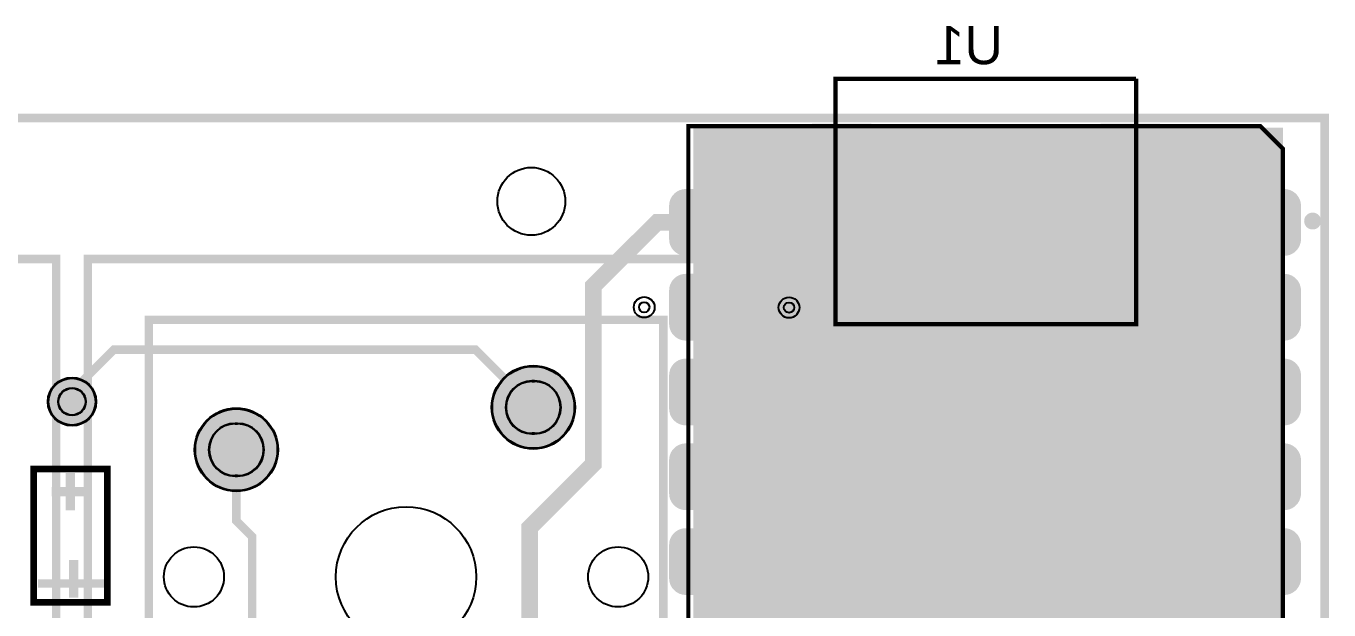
# Model space of a CAD drawing. Header units: millimetres. Extents: x 0 to 100, y 0 to 92.
# Drawn here: x 61.12 to 100.13, y 74.01 to 91.5 of the extents above; entities that cross this region are included whole.
import ezdxf

# ---------------------------------------------------------------- set-up
doc = ezdxf.new("R2010")
doc.units = ezdxf.units.MM
for name, color, linetype, true_color in [('BoardOutLine', 7, 'Continuous', 0xff00ff), ('BottomLayer', 7, 'Continuous', 0x0000ff), ('BottomSilkLayer', 7, 'Continuous', 0x66cc33), ('BottomSolderMaskLayer', 7, 'Continuous', 0xaa00ff), ('Document', 7, 'Continuous', 0xffffff), ('Hole', 7, 'Continuous', 0x222222), ('Multi-Layer', 7, 'Continuous', 0xc0c0c0), ('TopLayer', 7, 'Continuous', 0xff0000), ('TopSilkLayer', 7, 'Continuous', 0xffcc00), ('TopSolderMaskLayer', 7, 'Continuous', 0x800080)]:
    doc.layers.add(name, color=color, linetype=linetype, true_color=true_color)
doc.styles.get("Standard").update_dxf_attribs({"font": 'arial.ttf'})

msp = doc.modelspace()

# ---------------------------------------------------------------- hatches: boundary and pattern name
at = {"layer": 'BottomLayer'}
for points in [[(83.125, 86.12), (83.121, 86.18), (83.11, 86.24), (83.092, 86.297), (83.068, 86.352), (83.036, 86.404), (82.999, 86.451), (82.956, 86.494), (82.909, 86.531), (82.857, 86.563), (82.802, 86.588), (82.745, 86.605), (82.685, 86.616), (82.625, 86.62), (80.875, 86.62), (80.815, 86.616), (80.755, 86.605), (80.698, 86.588), (80.642, 86.563), (80.591, 86.531), (80.543, 86.494), (80.501, 86.451), (80.463, 86.404), (80.432, 86.352), (80.407, 86.297), (80.389, 86.24), (80.379, 86.18), (80.375, 86.12), (80.375, 85.12), (80.379, 85.06), (80.389, 85), (80.407, 84.943), (80.432, 84.888), (80.463, 84.836), (80.501, 84.789), (80.543, 84.746), (80.591, 84.709), (80.642, 84.677), (80.698, 84.652), (80.755, 84.635), (80.815, 84.624), (80.875, 84.62), (82.625, 84.62), (82.685, 84.624), (82.745, 84.635), (82.802, 84.652), (82.857, 84.677), (82.909, 84.709), (82.956, 84.746), (82.999, 84.789), (83.036, 84.836), (83.068, 84.888), (83.092, 84.943), (83.11, 85), (83.121, 85.06), (83.125, 85.12)], [(99.29, 86.12), (99.286, 86.18), (99.275, 86.24), (99.257, 86.297), (99.233, 86.352), (99.201, 86.404), (99.164, 86.451), (99.121, 86.494), (99.074, 86.531), (99.022, 86.563), (98.967, 86.588), (98.91, 86.605), (98.85, 86.616), (98.79, 86.62), (97.04, 86.62), (96.98, 86.616), (96.92, 86.605), (96.863, 86.588), (96.808, 86.563), (96.756, 86.531), (96.708, 86.494), (96.666, 86.451), (96.628, 86.404), (96.597, 86.352), (96.572, 86.297), (96.554, 86.24), (96.544, 86.18), (96.54, 86.12), (96.54, 85.12), (96.544, 85.06), (96.554, 85), (96.572, 84.943), (96.597, 84.888), (96.628, 84.836), (96.666, 84.789), (96.708, 84.746), (96.756, 84.709), (96.808, 84.677), (96.863, 84.652), (96.92, 84.635), (96.98, 84.624), (97.04, 84.62), (98.79, 84.62), (98.85, 84.624), (98.91, 84.635), (98.967, 84.652), (99.022, 84.677), (99.074, 84.709), (99.121, 84.746), (99.164, 84.789), (99.201, 84.836), (99.233, 84.888), (99.257, 84.943), (99.275, 85), (99.286, 85.06), (99.29, 85.12)], [(83.125, 83.58), (83.121, 83.64), (83.11, 83.7), (83.092, 83.757), (83.068, 83.812), (83.036, 83.864), (82.999, 83.911), (82.956, 83.954), (82.909, 83.991), (82.857, 84.023), (82.802, 84.048), (82.745, 84.065), (82.685, 84.076), (82.625, 84.08), (80.875, 84.08), (80.815, 84.076), (80.755, 84.065), (80.698, 84.048), (80.642, 84.023), (80.591, 83.991), (80.543, 83.954), (80.501, 83.911), (80.463, 83.864), (80.432, 83.812), (80.407, 83.757), (80.389, 83.7), (80.379, 83.64), (80.375, 83.58), (80.375, 82.58), (80.379, 82.52), (80.389, 82.46), (80.407, 82.403), (80.432, 82.348), (80.463, 82.296), (80.501, 82.249), (80.543, 82.206), (80.591, 82.169), (80.642, 82.137), (80.698, 82.112), (80.755, 82.095), (80.815, 82.084), (80.875, 82.08), (82.625, 82.08), (82.685, 82.084), (82.745, 82.095), (82.802, 82.112), (82.857, 82.137), (82.909, 82.169), (82.956, 82.206), (82.999, 82.249), (83.036, 82.296), (83.068, 82.348), (83.092, 82.403), (83.11, 82.46), (83.121, 82.52), (83.125, 82.58)], [(99.29, 83.58), (99.286, 83.64), (99.275, 83.7), (99.257, 83.757), (99.233, 83.812), (99.201, 83.864), (99.164, 83.911), (99.121, 83.954), (99.074, 83.991), (99.022, 84.023), (98.967, 84.048), (98.91, 84.065), (98.85, 84.076), (98.79, 84.08), (97.04, 84.08), (96.98, 84.076), (96.92, 84.065), (96.863, 84.048), (96.808, 84.023), (96.756, 83.991), (96.708, 83.954), (96.666, 83.911), (96.628, 83.864), (96.597, 83.812), (96.572, 83.757), (96.554, 83.7), (96.544, 83.64), (96.54, 83.58), (96.54, 82.58), (96.544, 82.52), (96.554, 82.46), (96.572, 82.403), (96.597, 82.348), (96.628, 82.296), (96.666, 82.249), (96.708, 82.206), (96.756, 82.169), (96.808, 82.137), (96.863, 82.112), (96.92, 82.095), (96.98, 82.084), (97.04, 82.08), (98.79, 82.08), (98.85, 82.084), (98.91, 82.095), (98.967, 82.112), (99.022, 82.137), (99.074, 82.169), (99.121, 82.206), (99.164, 82.249), (99.201, 82.296), (99.233, 82.348), (99.257, 82.403), (99.275, 82.46), (99.286, 82.52), (99.29, 82.58)], [(83.125, 81.04), (83.121, 81.1), (83.11, 81.16), (83.092, 81.217), (83.068, 81.272), (83.036, 81.324), (82.999, 81.371), (82.956, 81.414), (82.909, 81.451), (82.857, 81.483), (82.802, 81.508), (82.745, 81.525), (82.685, 81.536), (82.625, 81.54), (80.875, 81.54), (80.815, 81.536), (80.755, 81.525), (80.698, 81.508), (80.642, 81.483), (80.591, 81.451), (80.543, 81.414), (80.501, 81.371), (80.463, 81.324), (80.432, 81.272), (80.407, 81.217), (80.389, 81.16), (80.379, 81.1), (80.375, 81.04), (80.375, 80.04), (80.379, 79.98), (80.389, 79.92), (80.407, 79.863), (80.432, 79.808), (80.463, 79.756), (80.501, 79.709), (80.543, 79.666), (80.591, 79.629), (80.642, 79.597), (80.698, 79.572), (80.755, 79.555), (80.815, 79.544), (80.875, 79.54), (82.625, 79.54), (82.685, 79.544), (82.745, 79.555), (82.802, 79.572), (82.857, 79.597), (82.909, 79.629), (82.956, 79.666), (82.999, 79.709), (83.036, 79.756), (83.068, 79.808), (83.092, 79.863), (83.11, 79.92), (83.121, 79.98), (83.125, 80.04)], [(99.29, 81.04), (99.286, 81.1), (99.275, 81.16), (99.257, 81.217), (99.233, 81.272), (99.201, 81.324), (99.164, 81.371), (99.121, 81.414), (99.074, 81.451), (99.022, 81.483), (98.967, 81.508), (98.91, 81.525), (98.85, 81.536), (98.79, 81.54), (97.04, 81.54), (96.98, 81.536), (96.92, 81.525), (96.863, 81.508), (96.808, 81.483), (96.756, 81.451), (96.708, 81.414), (96.666, 81.371), (96.628, 81.324), (96.597, 81.272), (96.572, 81.217), (96.554, 81.16), (96.544, 81.1), (96.54, 81.04), (96.54, 80.04), (96.544, 79.98), (96.554, 79.92), (96.572, 79.863), (96.597, 79.808), (96.628, 79.756), (96.666, 79.709), (96.708, 79.666), (96.756, 79.629), (96.808, 79.597), (96.863, 79.572), (96.92, 79.555), (96.98, 79.544), (97.04, 79.54), (98.79, 79.54), (98.85, 79.544), (98.91, 79.555), (98.967, 79.572), (99.022, 79.597), (99.074, 79.629), (99.121, 79.666), (99.164, 79.709), (99.201, 79.756), (99.233, 79.808), (99.257, 79.863), (99.275, 79.92), (99.286, 79.98), (99.29, 80.04)], [(83.125, 78.5), (83.121, 78.56), (83.11, 78.62), (83.092, 78.677), (83.068, 78.732), (83.036, 78.784), (82.999, 78.831), (82.956, 78.874), (82.909, 78.911), (82.857, 78.943), (82.802, 78.968), (82.745, 78.985), (82.685, 78.996), (82.625, 79), (80.875, 79), (80.815, 78.996), (80.755, 78.985), (80.698, 78.968), (80.642, 78.943), (80.591, 78.911), (80.543, 78.874), (80.501, 78.831), (80.463, 78.784), (80.432, 78.732), (80.407, 78.677), (80.389, 78.62), (80.379, 78.56), (80.375, 78.5), (80.375, 77.5), (80.379, 77.44), (80.389, 77.38), (80.407, 77.323), (80.432, 77.268), (80.463, 77.216), (80.501, 77.169), (80.543, 77.126), (80.591, 77.089), (80.642, 77.057), (80.698, 77.032), (80.755, 77.015), (80.815, 77.004), (80.875, 77), (82.625, 77), (82.685, 77.004), (82.745, 77.015), (82.802, 77.032), (82.857, 77.057), (82.909, 77.089), (82.956, 77.126), (82.999, 77.169), (83.036, 77.216), (83.068, 77.268), (83.092, 77.323), (83.11, 77.38), (83.121, 77.44), (83.125, 77.5)], [(99.29, 78.5), (99.286, 78.56), (99.275, 78.62), (99.257, 78.677), (99.233, 78.732), (99.201, 78.784), (99.164, 78.831), (99.121, 78.874), (99.074, 78.911), (99.022, 78.943), (98.967, 78.968), (98.91, 78.985), (98.85, 78.996), (98.79, 79), (97.04, 79), (96.98, 78.996), (96.92, 78.985), (96.863, 78.968), (96.808, 78.943), (96.756, 78.911), (96.708, 78.874), (96.666, 78.831), (96.628, 78.784), (96.597, 78.732), (96.572, 78.677), (96.554, 78.62), (96.544, 78.56), (96.54, 78.5), (96.54, 77.5), (96.544, 77.44), (96.554, 77.38), (96.572, 77.323), (96.597, 77.268), (96.628, 77.216), (96.666, 77.169), (96.708, 77.126), (96.756, 77.089), (96.808, 77.057), (96.863, 77.032), (96.92, 77.015), (96.98, 77.004), (97.04, 77), (98.79, 77), (98.85, 77.004), (98.91, 77.015), (98.967, 77.032), (99.022, 77.057), (99.074, 77.089), (99.121, 77.126), (99.164, 77.169), (99.201, 77.216), (99.233, 77.268), (99.257, 77.323), (99.275, 77.38), (99.286, 77.44), (99.29, 77.5)], [(83.125, 75.96), (83.121, 76.02), (83.11, 76.08), (83.092, 76.137), (83.068, 76.192), (83.036, 76.244), (82.999, 76.291), (82.956, 76.334), (82.909, 76.371), (82.857, 76.403), (82.802, 76.428), (82.745, 76.445), (82.685, 76.456), (82.625, 76.46), (80.875, 76.46), (80.815, 76.456), (80.755, 76.445), (80.698, 76.428), (80.642, 76.403), (80.591, 76.371), (80.543, 76.334), (80.501, 76.291), (80.463, 76.244), (80.432, 76.192), (80.407, 76.137), (80.389, 76.08), (80.379, 76.02), (80.375, 75.96), (80.375, 74.96), (80.379, 74.9), (80.389, 74.84), (80.407, 74.783), (80.432, 74.728), (80.463, 74.676), (80.501, 74.629), (80.543, 74.586), (80.591, 74.549), (80.642, 74.517), (80.698, 74.492), (80.755, 74.475), (80.815, 74.464), (80.875, 74.46), (82.625, 74.46), (82.685, 74.464), (82.745, 74.475), (82.802, 74.492), (82.857, 74.517), (82.909, 74.549), (82.956, 74.586), (82.999, 74.629), (83.036, 74.676), (83.068, 74.728), (83.092, 74.783), (83.11, 74.84), (83.121, 74.9), (83.125, 74.96)], [(99.29, 75.96), (99.286, 76.02), (99.275, 76.08), (99.257, 76.137), (99.233, 76.192), (99.201, 76.244), (99.164, 76.291), (99.121, 76.334), (99.074, 76.371), (99.022, 76.403), (98.967, 76.428), (98.91, 76.445), (98.85, 76.456), (98.79, 76.46), (97.04, 76.46), (96.98, 76.456), (96.92, 76.445), (96.863, 76.428), (96.808, 76.403), (96.756, 76.371), (96.708, 76.334), (96.666, 76.291), (96.628, 76.244), (96.597, 76.192), (96.572, 76.137), (96.554, 76.08), (96.544, 76.02), (96.54, 75.96), (96.54, 74.96), (96.544, 74.9), (96.554, 74.84), (96.572, 74.783), (96.597, 74.728), (96.628, 74.676), (96.666, 74.629), (96.708, 74.586), (96.756, 74.549), (96.808, 74.517), (96.863, 74.492), (96.92, 74.475), (96.98, 74.464), (97.04, 74.46), (98.79, 74.46), (98.85, 74.464), (98.91, 74.475), (98.967, 74.492), (99.022, 74.517), (99.074, 74.549), (99.121, 74.586), (99.164, 74.629), (99.201, 74.676), (99.233, 74.728), (99.257, 74.783), (99.275, 74.84), (99.286, 74.9), (99.29, 74.96)]]:
    msp.add_hatch(color=256, dxfattribs=at).paths.add_polyline_path(points)
at = {"layer": 'BottomSolderMaskLayer'}
for points in [[(75.06, 80.08, 1), (77.561, 80.08, 1)], [(61.775, 80.25, 1), (63.225, 80.25, 1)], [(66.17, 78.81, 1), (68.671, 78.81, 1)]]:
    msp.add_hatch(color=256, dxfattribs=at).paths.add_polyline_path(points)
at = {"layer": 'Document'}
for points in [[(86.431, 85.915), (84.653, 85.915), (84.653, 88.582), (86.431, 88.582)], [(95.067, 85.915), (93.289, 85.915), (93.289, 88.582), (95.067, 88.582)], [(98.75, 67.5), (81.097, 67.5), (81.097, 88.455), (98.75, 88.455)], [(92.4, 85.28), (87.32, 85.28), (87.32, 87.82), (92.4, 87.82)], [(99.385, 85.661), (99.387, 85.693), (99.393, 85.724), (99.403, 85.755), (99.416, 85.783), (99.433, 85.81), (99.454, 85.835), (99.477, 85.857), (99.503, 85.875), (99.531, 85.891), (99.56, 85.903), (99.591, 85.91), (99.623, 85.915), (99.655, 85.915), (99.686, 85.91), (99.717, 85.903), (99.747, 85.891), (99.775, 85.875), (99.801, 85.857), (99.824, 85.835), (99.844, 85.81), (99.861, 85.783), (99.875, 85.755), (99.885, 85.724), (99.891, 85.693), (99.893, 85.661), (99.891, 85.629), (99.885, 85.598), (99.875, 85.568), (99.861, 85.539), (99.844, 85.512), (99.824, 85.487), (99.801, 85.465), (99.775, 85.447), (99.747, 85.431), (99.717, 85.419), (99.686, 85.412), (99.655, 85.408), (99.623, 85.408), (99.591, 85.412), (99.56, 85.419), (99.531, 85.431), (99.503, 85.447), (99.477, 85.465), (99.454, 85.487), (99.433, 85.512), (99.416, 85.539), (99.403, 85.568), (99.393, 85.598), (99.387, 85.629)], [(86.431, 81.851), (84.653, 81.851), (84.653, 84.518), (86.431, 84.518)], [(95.067, 81.851), (93.289, 81.851), (93.289, 84.518), (95.067, 84.518)], [(62.593, 77.277), (62.593, 78.117), (62.313, 78.117), (62.313, 77.277), (62.313, 76.997), (62.593, 76.997)], [(62.173, 77.417), (63.013, 77.417), (63.013, 77.697), (62.173, 77.697), (61.893, 77.697), (61.893, 77.417)], [(62.407, 75.223), (62.407, 74.383), (62.687, 74.383), (62.687, 75.223), (62.687, 75.503), (62.407, 75.503)]]:
    msp.add_hatch(color=256, dxfattribs=at).paths.add_polyline_path(points)
at = {"layer": 'Multi-Layer'}
for points in [[(75.085, 80.08, 1), (77.535, 80.08, 1)], [(61.8, 80.25, 1), (63.2, 80.25, 1)], [(66.195, 78.81, 1), (68.645, 78.81, 1)]]:
    msp.add_hatch(color=256, dxfattribs=at).paths.add_polyline_path(points)
at = {"layer": 'TopSolderMaskLayer'}
for points in [[(75.06, 80.08, 1), (77.561, 80.08, 1)], [(61.775, 80.25, 1), (63.225, 80.25, 1)], [(66.17, 78.81, 1), (68.671, 78.81, 1)]]:
    msp.add_hatch(color=256, dxfattribs=at).paths.add_polyline_path(points)

# ---------------------------------------------------------------- linework, layer by layer
at = {"layer": 'BoardOutLine', "const_width": 0.254}
msp.add_lwpolyline([(0, 88.75), (100, 88.75), (100, 0), (0, 0), (0, 88.75)], close=True, dxfattribs=at)
at = {"layer": 'BottomLayer'}
for points, const_width in [([(81.75, 85.618), (80.013, 85.618), (78.105, 83.713), (78.105, 78.379), (76.2, 76.474), (76.2, 68.6), (79.7, 65.1)], 0.5), ([(81.75, 80.541), (84.58, 80.541), (86.614, 78.506), (86.614, 68.6), (87.503, 67.711), (91.186, 67.711)], 0.5), ([(67.201, 58.7), (67.201, 72.901), (67.894, 73.594), (67.894, 76.205), (67.419, 76.68), (67.419, 78.809)], 0.254), ([(92.456, 64.155), (92.456, 73.553), (94.363, 75.46), (97.915, 75.46)], 0.254)]:
    msp.add_lwpolyline(points, dxfattribs=dict(at, const_width=const_width))
at = {"layer": 'BottomSilkLayer'}
for points, const_width in [([(94.35, 89.924), (85.355, 89.924), (85.355, 82.572), (94.354, 82.572), (94.354, 89.925)], 0.127), ([(61.484, 74.805), (63.516, 74.805)], 0.254)]:
    msp.add_lwpolyline(points, dxfattribs=dict(at, const_width=const_width))
for points, const_width in [([(98.75, 67.5), (80.95, 67.5), (80.95, 88.5), (98.078, 88.5), (98.75, 87.828), (98.75, 67.5)], 0.127), ([(61.357, 78.234), (61.357, 74.234), (63.557, 74.234), (63.557, 78.234), (61.357, 78.234)], 0.2)]:
    msp.add_lwpolyline(points, close=True, dxfattribs=dict(at, const_width=const_width))
at = {"layer": 'BottomSolderMaskLayer'}
for points in [[(76.349, 80.871), (76.27, 80.871)], [(67.459, 79.601), (67.38, 79.601)], [(76.349, 79.289), (76.27, 79.289)], [(67.459, 78.019), (67.38, 78.019)]]:
    msp.add_lwpolyline(points, close=True, dxfattribs=at)
for centre, radius in [((76.31, 80.08), 1.25), ((62.5, 80.25), 0.725), ((62.5, 80.25), 0.414), ((67.42, 78.81), 1.25)]:
    msp.add_circle(centre, radius, dxfattribs=at)
for centre, start, end in [((76.27, 80.08), 90, 270), ((76.349, 80.08), 270, 90), ((67.38, 78.81), 90, 270), ((67.459, 78.81), 270, 90)]:
    msp.add_arc(centre, 0.791, start, end, dxfattribs=at)
at = {"layer": 'Document', "const_width": 0.254}
for points in [[(42.975, 84.525), (62.025, 84.525), (62.025, 65.475), (42.975, 65.475), (42.975, 84.525)], [(62.975, 84.525), (82.025, 84.525), (82.025, 65.475), (62.975, 65.475), (62.975, 84.525)]]:
    msp.add_lwpolyline(points, close=True, dxfattribs=at)
at = {"layer": 'Hole'}
for centre in [(79.629, 83.078), (83.964, 83.07)]:
    msp.add_circle(centre, 0.155, dxfattribs=at)
at = {"layer": 'Multi-Layer'}
for points in [[(76.349, 80.855), (76.271, 80.855)], [(67.459, 79.585), (67.381, 79.585)], [(76.349, 79.305), (76.271, 79.305)], [(67.459, 78.035), (67.381, 78.035)]]:
    msp.add_lwpolyline(points, close=True, dxfattribs=at)
for centre, radius in [((76.25, 86.25), 1.016), ((79.629, 83.078), 0.31), ((83.964, 83.07), 0.31), ((76.31, 80.08), 1.225), ((62.5, 80.25), 0.7), ((62.5, 80.25), 0.4), ((67.42, 78.81), 1.225), ((72.5, 75), 2.1), ((66.15, 75), 0.9), ((78.85, 75), 0.9)]:
    msp.add_circle(centre, radius, dxfattribs=at)
for centre, start, end in [((76.271, 80.08), 90, 270), ((76.349, 80.08), 270, 90), ((67.381, 78.81), 90, 270), ((67.459, 78.81), 270, 90)]:
    msp.add_arc(centre, 0.775, start, end, dxfattribs=at)
at = {"layer": 'TopLayer', "const_width": 0.254}
msp.add_lwpolyline([(62.5, 80.25), (62.5, 80.554), (63.754, 81.808), (74.582, 81.808), (76.31, 80.08)], dxfattribs=at)
at = {"layer": 'TopSilkLayer', "const_width": 0.254}
for points in [[(85.5, 46.25), (85.5, 86.25), (97.5, 86.25), (97.5, 46.25), (85.5, 46.25)], [(86, 53.25), (86, 84.25), (97, 84.25), (97, 53.25), (86, 53.25)], [(64.8, 82.7), (80.2, 82.7), (80.2, 67.3), (64.8, 67.3), (64.8, 82.7)]]:
    msp.add_lwpolyline(points, close=True, dxfattribs=at)
at = {"layer": 'TopSolderMaskLayer'}
for points in [[(76.349, 80.871), (76.27, 80.871)], [(67.459, 79.601), (67.38, 79.601)], [(76.349, 79.289), (76.27, 79.289)], [(67.459, 78.019), (67.38, 78.019)]]:
    msp.add_lwpolyline(points, close=True, dxfattribs=at)
for centre, radius in [((76.31, 80.08), 1.25), ((62.5, 80.25), 0.725), ((62.5, 80.25), 0.414), ((67.42, 78.81), 1.25)]:
    msp.add_circle(centre, radius, dxfattribs=at)
for centre, start, end in [((76.27, 80.08), 90, 270), ((76.349, 80.08), 270, 90), ((67.38, 78.81), 90, 270), ((67.459, 78.81), 270, 90)]:
    msp.add_arc(centre, 0.791, start, end, dxfattribs=at)

# ---------------------------------------------------------------- texts
at = {"layer": 'BottomSilkLayer', "text_generation_flag": 2}
msp.add_text('U1', height=1.143, dxfattribs=at).set_placement((90.368, 90.36))

doc.saveas('drawing.dxf')
